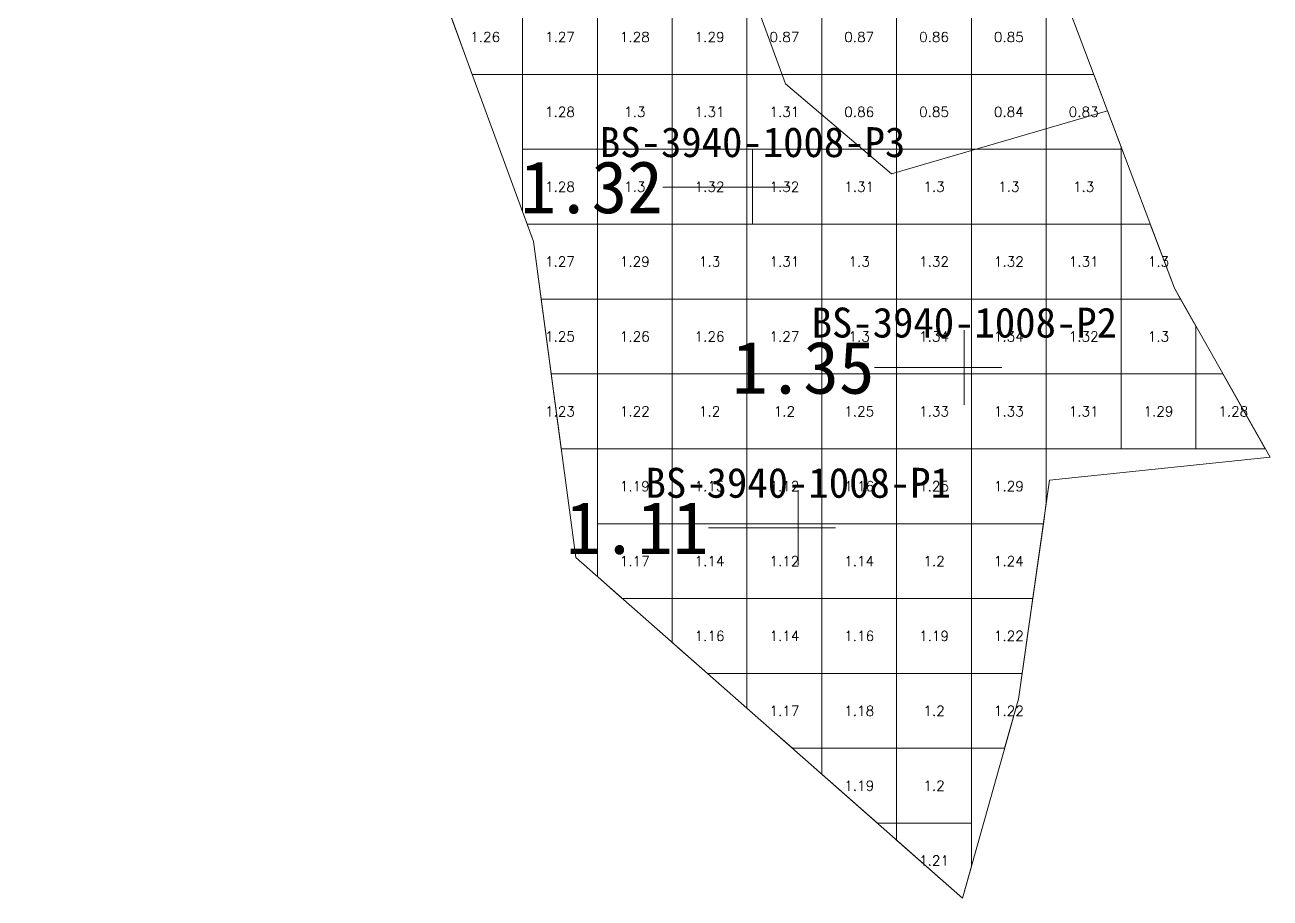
# Model space of a CAD drawing. Header units: inches. Extents: x 470065.1 to 470131.8, y 4349724.3 to 4349807.6.
# Drawn here: x 470093.65 to 470110.3, y 4349724.25 to 4349735.92 of the extents above; entities that cross this region are included whole.
import ezdxf
from ezdxf.enums import TextEntityAlignment as Align

# ---------------------------------------------------------------- set-up
doc = ezdxf.new("R2010")
doc.units = ezdxf.units.IN
doc.header["$MEASUREMENT"] = 0
for name, color, linetype, lineweight in [('点', 7, 'Continuous', 0), ('爆区方格网', 7, 'Continuous', 0), ('线条', 7, 'Continuous', 0), ('钻孔', 7, 'Continuous', 0)]:
    doc.layers.add(name, color=color, linetype=linetype, lineweight=lineweight)
doc.styles.add('3dmine_textStyle_1', font='txt.shx', dxfattribs={"height": 1, "bigfont": 'gbcbig.shx'})
doc.styles.add('3dmine_textStyle_2', font='simsunb.ttf', dxfattribs={"height": 1})

msp = doc.modelspace()

# ---------------------------------------------------------------- hatches: boundary and pattern name
at = {"layer": '钻孔', "linetype": 'Continuous', "lineweight": 0, "true_color": 0x0000ff, "extrusion": (0, 1, 0)}
for points in [[(-470104.38, 3930.18), (-470103.38, 3930.18), (-470103.38, 3941.18), (-470104.38, 3941.18)], [(-470107.21, 3929.79), (-470106.21, 3929.79), (-470106.21, 3940.79), (-470107.21, 3940.79)], [(-470104.99, 3929.86), (-470103.99, 3929.86), (-470103.99, 3940.86), (-470104.99, 3940.86)]]:
    msp.add_hatch(color=5, dxfattribs=at).paths.add_polyline_path(points, flags=0)

# ---------------------------------------------------------------- linework, layer by layer
at = {"color": 5, "linetype": 'Continuous', "lineweight": 0, "true_color": 0x0000ff, "elevation": 3941.515}
msp.add_lwpolyline([(470093.654, 4349756.421), (470098.815, 4349755.97), (470099.705, 4349752.305), (470101.63, 4349745.235), (470102.515, 4349741.945), (470102.735, 4349738.085), (470103.82, 4349735.13), (470105.235, 4349733.925), (470108.123, 4349734.769), (470109.017, 4349732.399), (470110.297, 4349730.141), (470107.348, 4349729.836), (470106.935, 4349726.912), (470106.186, 4349724.253), (470103.601, 4349726.527), (470101.017, 4349728.802), (470100.45, 4349733.025), (470098.348, 4349738.752), (470096.542, 4349745.464), (470094.521, 4349753.036), (470093.654, 4349756.421), (470093.654, 4349756.421)], dxfattribs=at)
at = {"color": 4, "linetype": 'Continuous', "lineweight": 0, "true_color": 0x00ffff, "elevation": 3941.69}
msp.add_lwpolyline([(470098.815, 4349755.97), (470103.56, 4349753.3), (470108.165, 4349751.82), (470109.257, 4349748.889), (470106.858, 4349743.657), (470107.043, 4349740.398), (470107.229, 4349737.139), (470108.123, 4349734.769), (470105.235, 4349733.925), (470103.82, 4349735.13), (470102.735, 4349738.085), (470102.515, 4349741.945), (470100.667, 4349748.77), (470099.705, 4349752.305), (470098.815, 4349755.97), (470098.815, 4349755.97)], dxfattribs=at)
at = {"layer": '点', "color": 138, "linetype": 'Continuous', "lineweight": 0, "true_color": 0x004c4c}
for points, elevation in [([(470103.38, 4349733.25), (470103.38, 4349734.25)], 3941.18), ([(470103.88, 4349733.75), (470102.88, 4349733.75)], 3941.18), ([(470106.21, 4349730.84), (470106.21, 4349731.84)], 3940.79), ([(470106.71, 4349731.34), (470105.71, 4349731.34)], 3940.79), ([(470103.99, 4349728.7), (470103.99, 4349729.7)], 3940.86), ([(470104.49, 4349729.2), (470103.49, 4349729.2)], 3940.86)]:
    msp.add_lwpolyline(points, dxfattribs=dict(at, elevation=elevation))
at = {"layer": '爆区方格网', "color": 5, "linetype": 'Continuous', "lineweight": 0, "true_color": 0x0000ff, "elevation": 3941.67}
for points in [[(470100.305, 4349735.254), (470099.632, 4349735.254), (470099.305, 4349736.146), (470099.305, 4349736.254), (470100.305, 4349736.254), (470100.305, 4349735.254)], [(470101.305, 4349735.254), (470100.305, 4349735.254), (470100.305, 4349736.254), (470101.305, 4349736.254), (470101.305, 4349735.254)], [(470102.305, 4349735.254), (470101.305, 4349735.254), (470101.305, 4349736.254), (470102.305, 4349736.254), (470102.305, 4349735.254)], [(470103.305, 4349735.254), (470102.305, 4349735.254), (470102.305, 4349736.254), (470103.305, 4349736.254), (470103.305, 4349735.254)], [(470101.305, 4349734.254), (470100.305, 4349734.254), (470100.305, 4349735.254), (470101.305, 4349735.254), (470101.305, 4349734.254)], [(470102.305, 4349734.254), (470101.305, 4349734.254), (470101.305, 4349735.254), (470102.305, 4349735.254), (470102.305, 4349734.254)], [(470103.305, 4349734.254), (470102.305, 4349734.254), (470102.305, 4349735.254), (470103.305, 4349735.254), (470103.305, 4349734.254)], [(470104.305, 4349734.254), (470103.305, 4349734.254), (470103.305, 4349735.254), (470104.305, 4349735.254), (470104.305, 4349734.254)], [(470101.305, 4349733.254), (470100.366, 4349733.254), (470100.305, 4349733.422), (470100.305, 4349734.254), (470101.305, 4349734.254), (470101.305, 4349733.254)], [(470102.305, 4349733.254), (470101.305, 4349733.254), (470101.305, 4349734.254), (470102.305, 4349734.254), (470102.305, 4349733.254)], [(470103.305, 4349733.254), (470102.305, 4349733.254), (470102.305, 4349734.254), (470103.305, 4349734.254), (470103.305, 4349733.254)], [(470104.305, 4349733.254), (470103.305, 4349733.254), (470103.305, 4349734.254), (470104.305, 4349734.254), (470104.305, 4349733.254)], [(470105.305, 4349733.254), (470104.305, 4349733.254), (470104.305, 4349734.254), (470105.305, 4349734.254), (470105.305, 4349733.254)], [(470106.305, 4349733.254), (470105.305, 4349733.254), (470105.305, 4349734.254), (470106.305, 4349734.254), (470106.305, 4349733.254)], [(470107.305, 4349733.254), (470106.305, 4349733.254), (470106.305, 4349734.254), (470107.305, 4349734.254), (470107.305, 4349733.254)], [(470108.305, 4349733.254), (470107.305, 4349733.254), (470107.305, 4349734.254), (470108.305, 4349734.254), (470108.305, 4349733.254)], [(470101.305, 4349732.254), (470100.554, 4349732.254), (470100.45, 4349733.025), (470100.366, 4349733.254), (470101.305, 4349733.254), (470101.305, 4349732.254)], [(470102.305, 4349732.254), (470101.305, 4349732.254), (470101.305, 4349733.254), (470102.305, 4349733.254), (470102.305, 4349732.254)], [(470103.305, 4349732.254), (470102.305, 4349732.254), (470102.305, 4349733.254), (470103.305, 4349733.254), (470103.305, 4349732.254)], [(470104.305, 4349732.254), (470103.305, 4349732.254), (470103.305, 4349733.254), (470104.305, 4349733.254), (470104.305, 4349732.254)], [(470105.305, 4349732.254), (470104.305, 4349732.254), (470104.305, 4349733.254), (470105.305, 4349733.254), (470105.305, 4349732.254)], [(470106.305, 4349732.254), (470105.305, 4349732.254), (470105.305, 4349733.254), (470106.305, 4349733.254), (470106.305, 4349732.254)], [(470107.305, 4349732.254), (470106.305, 4349732.254), (470106.305, 4349733.254), (470107.305, 4349733.254), (470107.305, 4349732.254)], [(470108.305, 4349732.254), (470107.305, 4349732.254), (470107.305, 4349733.254), (470108.305, 4349733.254), (470108.305, 4349732.254)], [(470109.017, 4349732.399), (470109.099, 4349732.254), (470108.305, 4349732.254), (470108.305, 4349733.254), (470108.694, 4349733.254), (470109.017, 4349732.399)], [(470101.305, 4349731.254), (470100.688, 4349731.254), (470100.554, 4349732.254), (470101.305, 4349732.254), (470101.305, 4349731.254)], [(470102.305, 4349731.254), (470101.305, 4349731.254), (470101.305, 4349732.254), (470102.305, 4349732.254), (470102.305, 4349731.254)], [(470103.305, 4349731.254), (470102.305, 4349731.254), (470102.305, 4349732.254), (470103.305, 4349732.254), (470103.305, 4349731.254)], [(470104.305, 4349731.254), (470103.305, 4349731.254), (470103.305, 4349732.254), (470104.305, 4349732.254), (470104.305, 4349731.254)], [(470105.305, 4349731.254), (470104.305, 4349731.254), (470104.305, 4349732.254), (470105.305, 4349732.254), (470105.305, 4349731.254)], [(470106.305, 4349731.254), (470105.305, 4349731.254), (470105.305, 4349732.254), (470106.305, 4349732.254), (470106.305, 4349731.254)], [(470107.305, 4349731.254), (470106.305, 4349731.254), (470106.305, 4349732.254), (470107.305, 4349732.254), (470107.305, 4349731.254)], [(470108.305, 4349731.254), (470107.305, 4349731.254), (470107.305, 4349732.254), (470108.305, 4349732.254), (470108.305, 4349731.254)], [(470109.305, 4349731.891), (470109.305, 4349731.254), (470108.305, 4349731.254), (470108.305, 4349732.254), (470109.099, 4349732.254), (470109.305, 4349731.891)], [(470101.305, 4349730.254), (470100.822, 4349730.254), (470100.688, 4349731.254), (470101.305, 4349731.254), (470101.305, 4349730.254)], [(470102.305, 4349730.254), (470101.305, 4349730.254), (470101.305, 4349731.254), (470102.305, 4349731.254), (470102.305, 4349730.254)], [(470103.305, 4349730.254), (470102.305, 4349730.254), (470102.305, 4349731.254), (470103.305, 4349731.254), (470103.305, 4349730.254)], [(470104.305, 4349730.254), (470103.305, 4349730.254), (470103.305, 4349731.254), (470104.305, 4349731.254), (470104.305, 4349730.254)], [(470105.305, 4349730.254), (470104.305, 4349730.254), (470104.305, 4349731.254), (470105.305, 4349731.254), (470105.305, 4349730.254)], [(470106.305, 4349730.254), (470105.305, 4349730.254), (470105.305, 4349731.254), (470106.305, 4349731.254), (470106.305, 4349730.254)], [(470107.305, 4349730.254), (470106.305, 4349730.254), (470106.305, 4349731.254), (470107.305, 4349731.254), (470107.305, 4349730.254)], [(470108.305, 4349730.254), (470107.305, 4349730.254), (470107.305, 4349731.254), (470108.305, 4349731.254), (470108.305, 4349730.254)], [(470109.305, 4349730.254), (470108.305, 4349730.254), (470108.305, 4349731.254), (470109.305, 4349731.254), (470109.305, 4349730.254)], [(470110.232, 4349730.254), (470109.305, 4349730.254), (470109.305, 4349731.254), (470109.666, 4349731.254), (470110.232, 4349730.254)], [(470102.305, 4349729.254), (470101.305, 4349729.254), (470101.305, 4349730.254), (470102.305, 4349730.254), (470102.305, 4349729.254)], [(470103.305, 4349729.254), (470102.305, 4349729.254), (470102.305, 4349730.254), (470103.305, 4349730.254), (470103.305, 4349729.254)], [(470104.305, 4349729.254), (470103.305, 4349729.254), (470103.305, 4349730.254), (470104.305, 4349730.254), (470104.305, 4349729.254)], [(470105.305, 4349729.254), (470104.305, 4349729.254), (470104.305, 4349730.254), (470105.305, 4349730.254), (470105.305, 4349729.254)], [(470106.305, 4349729.254), (470105.305, 4349729.254), (470105.305, 4349730.254), (470106.305, 4349730.254), (470106.305, 4349729.254)], [(470107.305, 4349729.531), (470107.266, 4349729.254), (470106.305, 4349729.254), (470106.305, 4349730.254), (470107.305, 4349730.254), (470107.305, 4349729.531)], [(470102.305, 4349728.254), (470101.638, 4349728.254), (470101.305, 4349728.548), (470101.305, 4349729.254), (470102.305, 4349729.254), (470102.305, 4349728.254)], [(470103.305, 4349728.254), (470102.305, 4349728.254), (470102.305, 4349729.254), (470103.305, 4349729.254), (470103.305, 4349728.254)], [(470104.305, 4349728.254), (470103.305, 4349728.254), (470103.305, 4349729.254), (470104.305, 4349729.254), (470104.305, 4349728.254)], [(470105.305, 4349728.254), (470104.305, 4349728.254), (470104.305, 4349729.254), (470105.305, 4349729.254), (470105.305, 4349728.254)], [(470106.305, 4349728.254), (470105.305, 4349728.254), (470105.305, 4349729.254), (470106.305, 4349729.254), (470106.305, 4349728.254)], [(470107.124, 4349728.254), (470106.305, 4349728.254), (470106.305, 4349729.254), (470107.266, 4349729.254), (470107.124, 4349728.254)], [(470103.305, 4349727.254), (470102.775, 4349727.254), (470102.305, 4349727.668), (470102.305, 4349728.254), (470103.305, 4349728.254), (470103.305, 4349727.254)], [(470104.305, 4349727.254), (470103.305, 4349727.254), (470103.305, 4349728.254), (470104.305, 4349728.254), (470104.305, 4349727.254)], [(470105.305, 4349727.254), (470104.305, 4349727.254), (470104.305, 4349728.254), (470105.305, 4349728.254), (470105.305, 4349727.254)], [(470106.305, 4349727.254), (470105.305, 4349727.254), (470105.305, 4349728.254), (470106.305, 4349728.254), (470106.305, 4349727.254)], [(470106.983, 4349727.254), (470106.305, 4349727.254), (470106.305, 4349728.254), (470107.124, 4349728.254), (470106.983, 4349727.254)], [(470104.305, 4349726.254), (470103.912, 4349726.254), (470103.601, 4349726.527), (470103.305, 4349726.789), (470103.305, 4349727.254), (470104.305, 4349727.254), (470104.305, 4349726.254)], [(470105.305, 4349726.254), (470104.305, 4349726.254), (470104.305, 4349727.254), (470105.305, 4349727.254), (470105.305, 4349726.254)], [(470106.305, 4349726.254), (470105.305, 4349726.254), (470105.305, 4349727.254), (470106.305, 4349727.254), (470106.305, 4349726.254)], [(470106.935, 4349726.912), (470106.749, 4349726.254), (470106.305, 4349726.254), (470106.305, 4349727.254), (470106.983, 4349727.254), (470106.935, 4349726.912)], [(470105.305, 4349725.254), (470105.048, 4349725.254), (470104.305, 4349725.909), (470104.305, 4349726.254), (470105.305, 4349726.254), (470105.305, 4349725.254)], [(470106.305, 4349725.254), (470105.305, 4349725.254), (470105.305, 4349726.254), (470106.305, 4349726.254), (470106.305, 4349725.254)], [(470106.305, 4349724.675), (470106.186, 4349724.254), (470106.185, 4349724.254), (470105.305, 4349725.029), (470105.305, 4349725.254), (470106.305, 4349725.254), (470106.305, 4349724.675)]]:
    msp.add_lwpolyline(points, dxfattribs=at)
at = {"layer": '爆区方格网', "color": 4, "linetype": 'Continuous', "lineweight": 0, "true_color": 0x00ffff, "elevation": 3941.72}
for points in [[(470104.305, 4349735.254), (470103.305, 4349735.254), (470103.305, 4349736.254), (470104.305, 4349736.254), (470104.305, 4349735.254)], [(470105.305, 4349735.254), (470104.305, 4349735.254), (470104.305, 4349736.254), (470105.305, 4349736.254), (470105.305, 4349735.254)], [(470106.305, 4349735.254), (470105.305, 4349735.254), (470105.305, 4349736.254), (470106.305, 4349736.254), (470106.305, 4349735.254)], [(470107.305, 4349735.254), (470106.305, 4349735.254), (470106.305, 4349736.254), (470107.305, 4349736.254), (470107.305, 4349735.254)], [(470105.305, 4349734.254), (470104.305, 4349734.254), (470104.305, 4349735.254), (470105.305, 4349735.254), (470105.305, 4349734.254)], [(470106.305, 4349734.254), (470105.305, 4349734.254), (470105.305, 4349735.254), (470106.305, 4349735.254), (470106.305, 4349734.254)], [(470107.305, 4349734.254), (470106.305, 4349734.254), (470106.305, 4349735.254), (470107.305, 4349735.254), (470107.305, 4349734.254)], [(470108.123, 4349734.769), (470108.305, 4349734.287), (470108.305, 4349734.254), (470107.305, 4349734.254), (470107.305, 4349735.254), (470107.94, 4349735.254), (470108.123, 4349734.769)]]:
    msp.add_lwpolyline(points, dxfattribs=at)
at = {"layer": '线条', "color": 138, "linetype": 'Continuous', "lineweight": 0, "true_color": 0x004c4c}
for points, elevation in [([(470103.38, 4349733.75), (470103.38, 4349733.75), (470103.38, 4349733.75)], 3941.18), ([(470106.21, 4349731.34), (470106.21, 4349731.34), (470106.21, 4349731.34)], 3940.79), ([(470103.99, 4349729.2), (470103.99, 4349729.2), (470103.99, 4349729.2)], 3940.86)]:
    msp.add_lwpolyline(points, dxfattribs=dict(at, elevation=elevation))
at = {"layer": '钻孔', "color": 5, "linetype": 'Continuous', "lineweight": 0, "true_color": 0x0000ff}
for points, elevation in [([(470103.38, 4349733.75), (470102.18, 4349733.75)], 3941.18), ([(470103.38, 4349733.75), (470102.18, 4349733.75)], 3930.18), ([(470106.21, 4349731.34), (470105.01, 4349731.34)], 3940.79), ([(470106.21, 4349731.34), (470105.01, 4349731.34)], 3929.79), ([(470103.99, 4349729.2), (470102.79, 4349729.2)], 3940.86), ([(470103.99, 4349729.2), (470102.79, 4349729.2)], 3929.86)]:
    msp.add_lwpolyline(points, dxfattribs=dict(at, elevation=elevation))

# ---------------------------------------------------------------- texts
at = {"color": 5, "linetype": 'Continuous', "lineweight": 0, "true_color": 0x0000ff, "style": '3dmine_textStyle_1'}
for s, p in [('1.26', (470099.805, 4349735.754, 3941.67)), ('1.27', (470100.805, 4349735.754, 3941.67)), ('1.28', (470101.805, 4349735.754, 3941.67)), ('1.29', (470102.805, 4349735.754, 3941.67)), ('1.28', (470100.805, 4349734.754, 3941.67)), ('1.3', (470101.805, 4349734.754, 3941.67)), ('1.31', (470102.805, 4349734.754, 3941.67)), ('1.31', (470103.805, 4349734.754, 3941.67)), ('1.28', (470100.805, 4349733.754, 3941.67)), ('1.3', (470101.805, 4349733.754, 3941.67)), ('1.32', (470102.805, 4349733.754, 3941.67)), ('1.32', (470103.805, 4349733.754, 3941.67)), ('1.31', (470104.805, 4349733.754, 3941.67)), ('1.3', (470105.805, 4349733.754, 3941.67)), ('1.3', (470106.805, 4349733.754, 3941.67)), ('1.3', (470107.805, 4349733.754, 3941.67)), ('1.27', (470100.805, 4349732.754, 3941.67)), ('1.29', (470101.805, 4349732.754, 3941.67)), ('1.3', (470102.805, 4349732.754, 3941.67)), ('1.31', (470103.805, 4349732.754, 3941.67)), ('1.3', (470104.805, 4349732.754, 3941.67)), ('1.32', (470105.805, 4349732.754, 3941.67)), ('1.32', (470106.805, 4349732.754, 3941.67)), ('1.31', (470107.805, 4349732.754, 3941.67)), ('1.3', (470108.805, 4349732.754, 3941.67)), ('1.25', (470100.805, 4349731.754, 3941.67)), ('1.26', (470101.805, 4349731.754, 3941.67)), ('1.26', (470102.805, 4349731.754, 3941.67)), ('1.27', (470103.805, 4349731.754, 3941.67)), ('1.3', (470104.805, 4349731.754, 3941.67)), ('1.34', (470105.805, 4349731.754, 3941.67)), ('1.34', (470106.805, 4349731.754, 3941.67)), ('1.32', (470107.805, 4349731.754, 3941.67)), ('1.3', (470108.805, 4349731.754, 3941.67)), ('1.23', (470100.805, 4349730.754, 3941.67)), ('1.22', (470101.805, 4349730.754, 3941.67)), ('1.2', (470102.805, 4349730.754, 3941.67)), ('1.2', (470103.805, 4349730.754, 3941.67)), ('1.25', (470104.805, 4349730.754, 3941.67)), ('1.33', (470105.805, 4349730.754, 3941.67)), ('1.33', (470106.805, 4349730.754, 3941.67)), ('1.31', (470107.805, 4349730.754, 3941.67)), ('1.29', (470108.805, 4349730.754, 3941.67)), ('1.28', (470109.805, 4349730.754, 3941.67)), ('1.19', (470101.805, 4349729.754, 3941.67)), ('1.15', (470102.805, 4349729.754, 3941.67)), ('1.12', (470103.805, 4349729.754, 3941.67)), ('1.16', (470104.805, 4349729.754, 3941.67)), ('1.25', (470105.805, 4349729.754, 3941.67)), ('1.29', (470106.805, 4349729.754, 3941.67)), ('1.17', (470101.805, 4349728.754, 3941.67)), ('1.14', (470102.805, 4349728.754, 3941.67)), ('1.12', (470103.805, 4349728.754, 3941.67)), ('1.14', (470104.805, 4349728.754, 3941.67)), ('1.2', (470105.805, 4349728.754, 3941.67)), ('1.24', (470106.805, 4349728.754, 3941.67)), ('1.16', (470102.805, 4349727.754, 3941.67)), ('1.14', (470103.805, 4349727.754, 3941.67)), ('1.16', (470104.805, 4349727.754, 3941.67)), ('1.19', (470105.805, 4349727.754, 3941.67)), ('1.22', (470106.805, 4349727.754, 3941.67)), ('1.17', (470103.805, 4349726.754, 3941.67)), ('1.18', (470104.805, 4349726.754, 3941.67)), ('1.2', (470105.805, 4349726.754, 3941.67)), ('1.22', (470106.805, 4349726.754, 3941.67)), ('1.19', (470104.805, 4349725.754, 3941.67)), ('1.2', (470105.805, 4349725.754, 3941.67)), ('1.21', (470105.805, 4349724.754, 3941.67))]:
    msp.add_text(s, height=0.1333, dxfattribs=at).set_placement(p, align=Align.MIDDLE_CENTER)
at = {"color": 4, "linetype": 'Continuous', "lineweight": 0, "true_color": 0x00ffff, "style": '3dmine_textStyle_1'}
for s, p in [('0.87', (470103.805, 4349735.754, 3941.72)), ('0.87', (470104.805, 4349735.754, 3941.72)), ('0.86', (470105.805, 4349735.754, 3941.72)), ('0.85', (470106.805, 4349735.754, 3941.72)), ('0.86', (470104.805, 4349734.754, 3941.72)), ('0.85', (470105.805, 4349734.754, 3941.72)), ('0.84', (470106.805, 4349734.754, 3941.72)), ('0.83', (470107.805, 4349734.754, 3941.72))]:
    msp.add_text(s, height=0.1333, dxfattribs=at).set_placement(p, align=Align.MIDDLE_CENTER)
at = {"layer": '钻孔', "color": 138, "linetype": 'Continuous', "lineweight": 0, "true_color": 0x004c4c, "style": '3dmine_textStyle_2'}
for s, p in [('BS-3940-1008-P3', (470103.38, 4349734.15, 3941.18)), ('BS-3940-1008-P2', (470106.21, 4349731.74, 3940.79)), ('BS-3940-1008-P1', (470103.99, 4349729.6, 3940.86))]:
    msp.add_text(s, height=0.4, dxfattribs=at).set_placement(p, align=Align.CENTER)
at = {"layer": '钻孔', "color": 5, "linetype": 'Continuous', "lineweight": 0, "true_color": 0x0000ff, "style": '3dmine_textStyle_2'}
for s, p in [('1.32', (470102.18, 4349733.75, 3935.68)), ('1.35', (470105.01, 4349731.34, 3935.29)), ('1.11', (470102.79, 4349729.2, 3935.36))]:
    msp.add_text(s, height=0.7, dxfattribs=at).set_placement(p, align=Align.MIDDLE_RIGHT)

doc.saveas('drawing.dxf')
